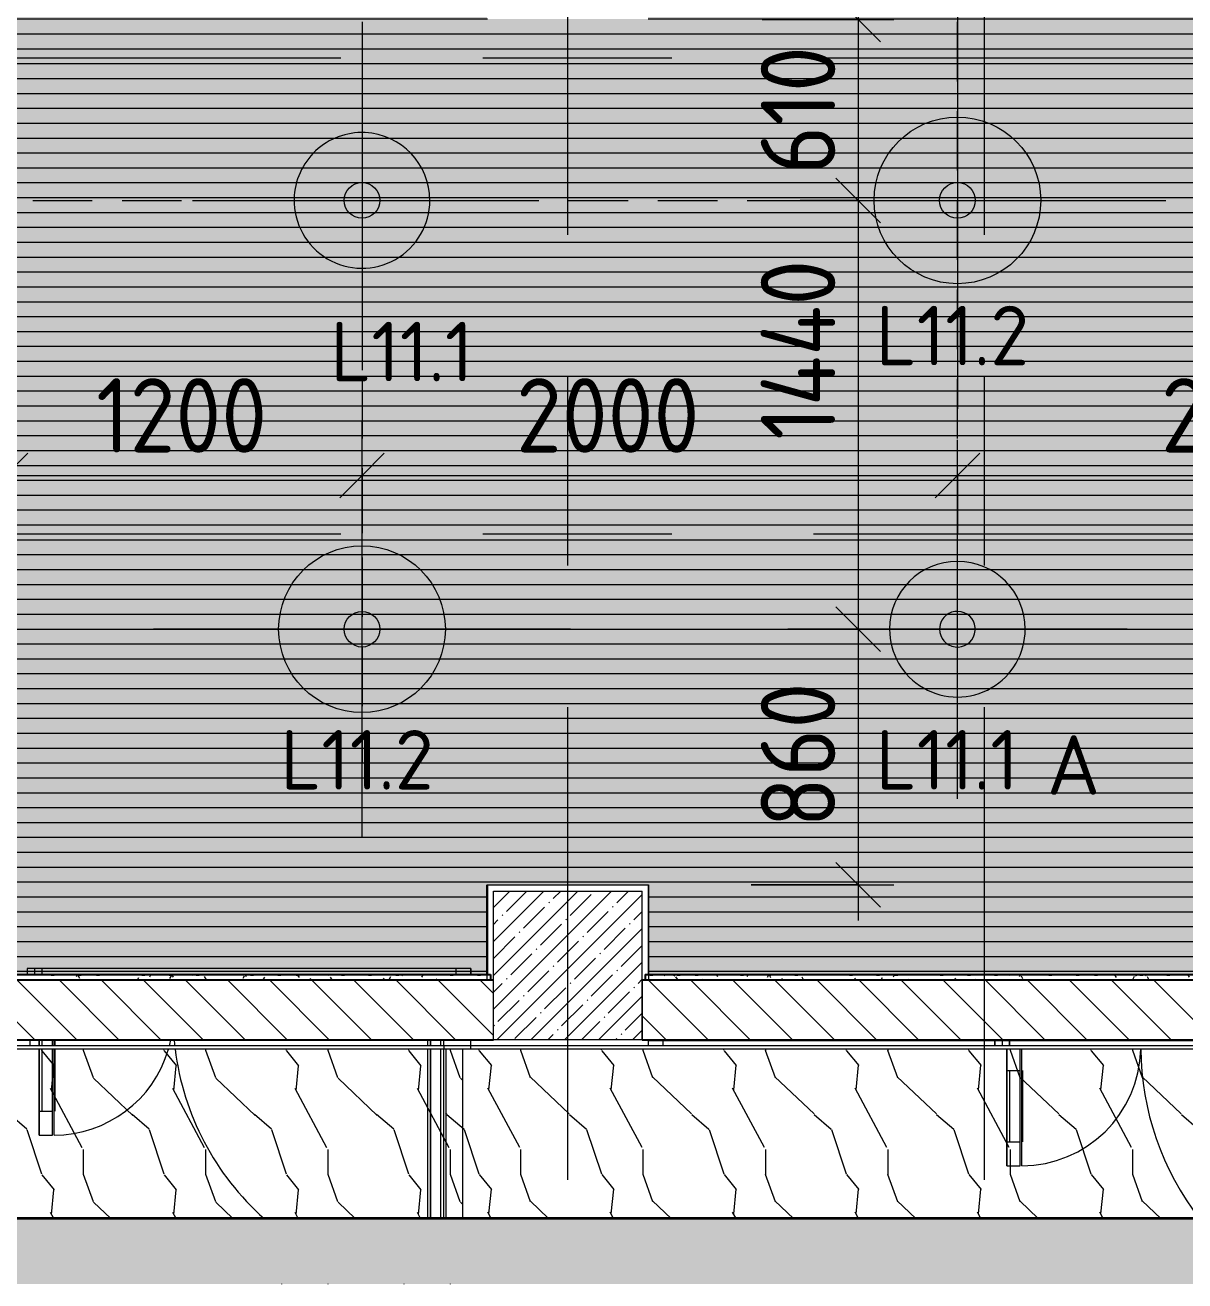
# Model space of a CAD drawing. Header units: millimetres. Extents: x 35224 to 234359, y -8553 to 29000.
# Drawn here: x 68737 to 72633, y 10890 to 15110 of the extents above; entities that cross this region are included whole.
import ezdxf

# ---------------------------------------------------------------- set-up
doc = ezdxf.new("R2010")
doc.units = ezdxf.units.MM
doc.linetypes.add('ADSK_Штрих_ш2 п1', pattern=[300, 200, -100])
doc.linetypes.add('Осевая', pattern=[3175, 635, -476.25, 1587.5, -476.25])
for name, color, linetype, lineweight in [('A-ANNO-DIMS', 7, 'Continuous', 9), ('A-ANNO-DIMS-100', 7, 'Continuous', 9), ('A-CLNG-PATT', 7, 'Continuous', 9), ('A-DETL-1', 7, 'ADSK_Штрих_ш2 п1', 9), ('A-DETL-GENF', 7, 'Continuous', 9), ('A-DOOR', 7, 'Continuous', 9), ('A-GLAZ-CURT', 7, 'Continuous', 9), ('A-GLAZ-CWMG', 7, 'Continuous', 9), ('A-WALL', 7, 'Continuous', 9), ('E-LITE-EQPM-IDEN', 7, 'Continuous', 9), ('I-WALL', 7, 'Continuous', 9), ('S-COLS', 7, 'Continuous', 9), ('Оси-2', 7, 'Осевая', 9)]:
    doc.layers.add(name, color=color, linetype=linetype, lineweight=lineweight)
for name, color, linetype, lineweight, true_color in [('A-CLNG-1', 7, 'Continuous', 9, 0xc0c0c0), ('A-WALL-1', 7, 'Continuous', 25, 0x3c3c3c), ('A-WALL-3', 7, 'Continuous', 35, 0x3c3c3c), ('E-LITE-EQPM-1', 1, 'Continuous', 9, 0xff0000), ('G-ANNO-TEXT-1', 1, 'Continuous', 9, 0xff0000)]:
    doc.layers.add(name, color=color, linetype=linetype, lineweight=lineweight, true_color=true_color)
doc.layers.add('A-CLNG-PATT-1', color=7, linetype='Continuous', lineweight=9, transparency=1)
doc.styles.add('GOST Common', font='GOST_Common.ttf', dxfattribs={"height": 200})
doc.styles.add('ISOCPEUR', font='isocpeur.ttf', dxfattribs={"width": 0.9, "height": 250})
doc.styles.add('ISOCPEUR_1', font='isocpeur.ttf', dxfattribs={"height": 200})
doc.dimstyles.new('ISO-2_5_0_9К_БОЛЬШОЙ', dxfattribs={"dimscale": 304.8, "dimtxt": 248.995294, "dimasz": 0.492126, "dimexe": 0.393701, "dimexo": 0.984252, "dimgap": 0, "dimtad": 1, "dimdec": 0, "dimrnd": 10, "dimzin": 0, "dimdsep": 46, "dimtxsty": 'ISOCPEUR', "dimblk1": 'OBLIQUE', "dimblk2": 'OBLIQUE', "dimsah": 1, "dimcen": 0.09, "dimdle": 0.393701, "dimazin": 0, "dimtfac": 1, "dimtdec": 4, "dimtix": 1, "dimtmove": 0, "dimatfit": 3, "dimfxl": 1, "dimtvp": 1, "dimtolj": 1, "dimtzin": 0, "dimarcsym": 2})
doc.dimstyles.new('ISO-2_5_0_9К_БОЛЬШОЙ_2', dxfattribs={"dimscale": 304.8, "dimtxt": 248.995294, "dimasz": 0.492126, "dimexe": 0.393701, "dimexo": 0.984252, "dimgap": 0, "dimtad": 1, "dimdec": 0, "dimrnd": 10, "dimzin": 0, "dimdsep": 46, "dimtxsty": 'ISOCPEUR', "dimblk1": 'OBLIQUE', "dimblk2": 'OBLIQUE', "dimsah": 1, "dimcen": 0.09, "dimdle": 0.393701, "dimazin": 0, "dimtfac": 1, "dimtdec": 4, "dimtix": 1, "dimtmove": 2, "dimatfit": 3, "dimfxl": 1, "dimtvp": 1, "dimtolj": 1, "dimtzin": 0, "dimarcsym": 2})
pattern_1 = [(45, (0, 0), (-57.02463, 57.02463), []), (45, (57.025, 0), (-57.02463, 57.02463), [100.806, -20.161, 3.353, -16.808])]
pattern_2 = [(0, (0, 0), (121.92, 30.48), [10.058, -81.382, 10.058, -81.382, -487.68]), (0, (0, 0), (121.92, 30.48), [-182.88, 10.058, -172.822, 10.058, -81.382, -213.36]), (0, (0, 0), (121.92, 30.48), [-457.2, 10.058, -50.902, 10.058, -142.342]), (120, (45.72, 15.24), (-87.356454, 90.345817), [10.058, -81.382, 10.058, -81.382, -487.68]), (120, (45.72, 15.24), (-87.356454, 90.345817), [-182.88, 10.058, -172.822, 10.058, -81.382, -213.36]), (120, (45.72, 15.24), (-87.356454, 90.345817), [-457.2, 10.058, -50.902, 10.058, -142.342]), (240, (60.96, 76.2), (-34.563546, -120.825817), [10.058, -81.382, 10.058, -81.382, -487.68]), (240, (60.96, 76.2), (-34.563546, -120.825817), [-182.88, 10.058, -172.822, 10.058, -81.382, -213.36]), (240, (60.96, 76.2), (-34.563546, -120.825817), [-457.2, 10.058, -50.902, 10.058, -142.342])]

# ---------------------------------------------------------------- blocks, each defined once
blk = doc.blocks.new('Дверь_Витражная_остекление_ - ВВ-6 остекление-32274838-План расстановки осветительного оборудования 3 этажа в осях 12-23')
at = {"layer": 'A-DETL-GENF'}
for p, q in [((-655, 700), (-655, 131)), ((-655, 700), (-655, 131)), ((-645, 700), (-645, 131)), ((-610, 700), (-610, 131)), ((-610, 131), (-610, 700)), ((-601, 700), (-601, 131)), ((705, 420), (660, 420)), ((660, 420), (660, 131)), ((705, 420), (660, 420)), ((660, 420), (660, 131)), ((705, 420), (705, 131)), ((705, 131), (705, 420)), ((651, 340), (651, 131)), ((705, 340), (660, 340)), ((695, 340), (695, 131)), ((-655, 120), (-655, 100)), ((-655, 120), (-655, 100)), ((-645, 120), (-645, 100)), ((-610, 120), (-610, 100)), ((-610, 100), (-610, 120)), ((-601, 120), (-601, 100)), ((651, 120), (651, 100)), ((660, 120), (660, 100)), ((660, 120), (660, 100)), ((695, 120), (695, 100)), ((705, 120), (705, 100)), ((705, 100), (705, 120))]:
    blk.add_line(p, q, dxfattribs=at)
at = {"layer": 'A-DOOR'}
for p, q in [((-655, 700), (-655, 131)), ((655, 420), (655, 131)), ((-655, 120), (-655, 100)), ((655, 120), (655, 100))]:
    blk.add_line(p, q, dxfattribs=at)
for centre, radius, start, end in [((-655, 20), 910, 7.0126, 48.4018), ((655, 20), 400, 90, 163.8078), ((-655, 20), 910, 5.0541, 6.3177), ((655, 20), 400, 165.457, 168.4556)]:
    blk.add_arc(centre, radius, start, end, dxfattribs=at)
blk = doc.blocks.new('Прямоугольный импост - Импост структурный с накладкой - 160мм Темный-33326474-План расстановки осветительного оборудования 3 этажа в осях 12-23')
at = {"layer": 'A-GLAZ-CWMG'}
for p, q in [((68769, 11920), (68769, 11940)), ((68871.6, 11940), (68769, 11940)), ((70234, 11940), (68872.6, 11940)), ((70234, 11940), (70234, 11920))]:
    blk.add_line(p, q, dxfattribs=at)
blk = doc.blocks.new('Прямоугольный импост - Импост структурный с накладкой - 160мм Темный-33326241-План расстановки осветительного оборудования 3 этажа в осях 12-23')
at = {"layer": 'A-GLAZ-CWMG'}
for p, q in [((-25, 124.6), (-25, 140)), ((-25, 140), (25, 140)), ((25, 140), (25, 120)), ((-25, 120), (-25, 124.4))]:
    blk.add_line(p, q, dxfattribs=at)
blk = doc.blocks.new('Прямоугольный импост - Импост структурный с накладкой - 160мм Темный-33326242-План расстановки осветительного оборудования 3 этажа в осях 12-23')
at = {"layer": 'A-GLAZ-CWMG'}
for p, q in [((0, 140), (-50, 140)), ((-50, 140), (-50, 120)), ((0, 120), (0, 140))]:
    blk.add_line(p, q, dxfattribs=at)
blk = doc.blocks.new('Прямоугольный импост - Импост структурный с накладкой - 160мм Темный-32274837-План расстановки осветительного оборудования 3 этажа в осях 12-23')
at = {"layer": 'A-GLAZ-CWMG'}
for p, q in [((68794, 11924.6), (68794, 11940)), ((68871.6, 11940), (68794, 11940)), ((68794, 11920), (68794, 11924.4)), ((70184, 11940), (68872.6, 11940)), ((70184, 11940), (70184, 11920))]:
    blk.add_line(p, q, dxfattribs=at)
blk = doc.blocks.new('Прямоугольный импост - Импост структурный с накладкой - 160мм Темный-33326237-План расстановки осветительного оборудования 3 этажа в осях 12-23')
at = {"layer": 'A-GLAZ-CWMG'}
for p, q in [((-50, -17), (-50, 0)), ((-50, 0), (-40, 0)), ((-40, 0), (-40, 3)), ((-10, 3), (-10, 0)), ((-10, 0), (0, 0))]:
    blk.add_line(p, q, dxfattribs=at)
blk = doc.blocks.new('Дверь_Витражная_остекление_ - В-18-32468702-План расстановки осветительного оборудования 3 этажа в осях 12-23')
at = {"layer": 'A-DETL-GENF'}
for p, q in [((-672.5, 965), (-627.5, 965)), ((-672.5, 965), (-672.5, 828)), ((-627.5, 965), (-672.5, 965)), ((-672.5, 965), (-672.5, 828)), ((-627.5, 965), (-627.5, 828)), ((-627.5, 828), (-627.5, 965)), ((-672.5, 885), (-627.5, 885)), ((-662.5, 885), (-662.5, 828)), ((-618.5, 885), (-618.5, 828)), ((-672.5, 597), (-672.5, 28)), ((-672.5, 597), (-672.5, 28)), ((-662.5, 597), (-662.5, 100)), ((-627.5, 597), (-627.5, 28)), ((-627.5, 28), (-627.5, 597)), ((-618.5, 597), (-618.5, 100)), ((722.5, 420), (677.5, 420)), ((677.5, 420), (677.5, 28)), ((722.5, 420), (677.5, 420)), ((677.5, 420), (677.5, 28)), ((722.5, 420), (722.5, 28)), ((722.5, 28), (722.5, 420)), ((668.5, 340), (668.5, 100)), ((722.5, 340), (677.5, 340)), ((712.5, 340), (712.5, 100)), ((-672.5, 100), (-627.5, 100)), ((722.5, 100), (677.5, 100))]:
    blk.add_line(p, q, dxfattribs=at)
at = {"layer": 'A-DOOR'}
for p, q in [((-672.5, 965), (-672.5, 828)), ((-672.5, 597), (-672.5, 28)), ((672.5, 420), (672.5, 28))]:
    blk.add_line(p, q, dxfattribs=at)
for centre, radius, start, end in [((-672.5, 20), 945, 58.8648, 90), ((-672.5, 20), 945, 0.4864, 37.6388), ((672.5, 20), 400, 90, 178.8467)]:
    blk.add_arc(centre, radius, start, end, dxfattribs=at)
blk = doc.blocks.new('Прямоугольный импост - Импост структурный с накладкой - 160мм Темный-33326238-План расстановки осветительного оборудования 3 этажа в осях 12-23')
at = {"layer": 'A-GLAZ-CWMG'}
for p, q in [((72020, 11680), (72020, 11697)), ((73520, 11697), (72020, 11697)), ((73520, 11700), (73520, 11697)), ((73520, 11697), (73520, 11690)), ((73509, 11680), (73504, 11680))]:
    blk.add_line(p, q, dxfattribs=at)
blk = doc.blocks.new('Прямоугольный импост - Импост структурный с накладкой - 160мм Темный-33326239-План расстановки осветительного оборудования 3 этажа в осях 12-23')
at = {"layer": 'A-GLAZ-CWMG'}
for p, q in [((-25, -17), (-25, 0)), ((-25, 0), (-15, 0)), ((-15, 0), (-15, 3)), ((15, 3), (15, 0)), ((15, 0), (25, 0)), ((25, 0), (25, -17))]:
    blk.add_line(p, q, dxfattribs=at)
blk = doc.blocks.new('Прямоугольный импост - Импост структурный с накладкой - 160мм Темный-32428852-План расстановки осветительного оборудования 3 этажа в осях 12-23')
at = {"layer": 'A-GLAZ-CWMG'}
for p, q in [((72045, 11697), (72045, 11700)), ((72045, 11680), (72045, 11697)), ((73470, 11697), (72045, 11697)), ((73470, 11700), (73470, 11697)), ((73470, 11697), (73470, 11680))]:
    blk.add_line(p, q, dxfattribs=at)
blk = doc.blocks.new('Системная панель - Стекло - 40мм-33326243-План расстановки осветительного оборудования 3 этажа в осях 12-23')
at = {"layer": 'A-GLAZ-CURT'}
for p, q in [((-0.5, 0), (0.5, 0)), ((-0.5, 0), (-0.5, -3)), ((0.5, 0), (0.5, -3))]:
    blk.add_line(p, q, dxfattribs=at)
blk = doc.blocks.new('Прямоугольный импост - Импост структурный с накладкой - 160мм Темный-33326240-План расстановки осветительного оборудования 3 этажа в осях 12-23')
at = {"layer": 'A-GLAZ-CWMG'}
for q in [(70830, 11697), (72019, 11680)]:
    blk.add_line((72019, 11697), q, dxfattribs=at)
blk = doc.blocks.new('Прямоугольный импост - Импост структурный с накладкой - 160мм Темный-32468814-План расстановки осветительного оборудования 3 этажа в осях 12-23')
at = {"layer": 'A-GLAZ-CWMG'}
for p, q in [((70880, 11697), (70880, 11700)), ((70880, 11680), (70880, 11697)), ((71994, 11697), (70880, 11697)), ((71994, 11700), (71994, 11697)), ((71994, 11697), (71994, 11680))]:
    blk.add_line(p, q, dxfattribs=at)
blk = doc.blocks.new('Прямоугольный импост - Импост структурный с накладкой - 160мм Темный-V52-План расстановки осветительного оборудования 3 этажа в осях 12-23')
at = {"layer": 'A-GLAZ-CWMG'}
for p, q in [((-25, -17), (-25, 0)), ((-25, 0), (-15, 0)), ((-15, 0), (-15, 3)), ((15, 3), (15, 0)), ((15, 0), (25, 0)), ((25, 0), (25, -17))]:
    blk.add_line(p, q, dxfattribs=at)
blk = doc.blocks.new('BOLA Подвесной круглый светильник - Накладной точечный 2-V83-План расстановки осветительного оборудования 3 этажа в осях 12-23')
at = {"layer": 'A-DETL-GENF'}
for p, q in [((0, 570), (0, 217.2)), ((0, 216.2), (0, -570)), ((-570, 0), (-487.5, 0)), ((-486.5, 0), (-233, 0)), ((-232, 0), (420.2, 0)), ((421.2, 0), (533.7, 0)), ((534.7, 0), (570, 0))]:
    blk.add_line(p, q, dxfattribs=at)
blk.add_circle((0, 0), 60, dxfattribs=at)
for start, end in [(87.6947, 178.6324), (360, 87.4426), (178.9066, 360)]:
    blk.add_arc((0, 0), 228, start, end, dxfattribs=at)
blk = doc.blocks.new('BOLA Подвесной круглый светильник - 560мм-V86-План расстановки осветительного оборудования 3 этажа в осях 12-23')
at = {"layer": 'A-DETL-GENF'}
for p, q in [((0, 700), (0, 608.6)), ((0, 608.6), (0, -476.4)), ((-700, 0), (-457, 0)), ((-456, 0), (700, 0)), ((0, -477.4), (0, -700))]:
    blk.add_line(p, q, dxfattribs=at)
for radius in [280, 60]:
    blk.add_circle((0, 0), radius, dxfattribs=at)
blk = doc.blocks.new('BOLA Подвесной круглый светильник - Накладной точечный 2-V87-План расстановки осветительного оборудования 3 этажа в осях 12-23')
at = {"layer": 'A-DETL-GENF'}
for p, q in [((0, 570), (0, -570)), ((-570, 0), (570, 0))]:
    blk.add_line(p, q, dxfattribs=at)
for radius, start, end in [(228, 360, 180), (60, 360, 330), (228, 180, 360), (60, 330, 360)]:
    blk.add_arc((0, 0), radius, start, end, dxfattribs=at)
blk = doc.blocks.new('BOLA Подвесной круглый светильник - 560мм-V88-План расстановки осветительного оборудования 3 этажа в осях 12-23')
at = {"layer": 'A-DETL-GENF'}
for p, q in [((0, 700), (0, 496.1)), ((0, 495.2), (0, -700)), ((-700, 0), (-420.7, 0)), ((-419.7, 0), (572.4, 0)), ((573.4, 0), (700, 0))]:
    blk.add_line(p, q, dxfattribs=at)
for radius in [280, 60]:
    blk.add_circle((0, 0), radius, dxfattribs=at)
blk = doc.blocks.new('DIMBLOCK158-План расстановки осветительного оборудования 3 этажа в осях 12-23')
at = {"layer": 'A-ANNO-DIMS-100'}
for p, q in [((71535.1, 15249), (71535.1, 14521)), ((71213, 15129), (71655.1, 15129)), ((71535.1, 15129), (71213, 15129)), ((71341.2, 14521), (71655.1, 14521)), ((71535.1, 14521), (71341.2, 14521))]:
    blk.add_line(p, q, dxfattribs=at)
at = {"layer": 'A-ANNO-DIMS-100', "lineweight": 20}
for p, q in [((71535.1, 15129), (71460.1, 15204)), ((71535.1, 15129), (71610.1, 15054)), ((71535.1, 14521), (71460.1, 14596)), ((71535.1, 14521), (71610.1, 14446))]:
    blk.add_line(p, q, dxfattribs=at)
at = {"layer": 'A-ANNO-DIMS-100', "color": 0, "insert": (71208.5, 14609.5), "char_height": 250, "width": 517.144, "attachment_point": 1, "rotation": 90, "line_spacing_factor": 1.149209, "style": 'ISOCPEUR'}
blk.add_mtext('610', dxfattribs=at)
blk = doc.blocks.new('_Oblique')
at = {"color": 0, "linetype": 'ByBlock', "lineweight": -2}
blk.add_line((-0.5, -0.5), (0.5, 0.5), dxfattribs=at)
blk = doc.blocks.new('DIMBLOCK159-План расстановки осветительного оборудования 3 этажа в осях 12-23')
at = {"layer": 'A-ANNO-DIMS-100', "lineweight": 20}
for p, q in [((71535.1, 14521), (71460.1, 14596)), ((71535.1, 14521), (71610.1, 14446)), ((71535.1, 13080), (71460.1, 13155)), ((71535.1, 13080), (71610.1, 13005))]:
    blk.add_line(p, q, dxfattribs=at)
at = {"layer": 'A-ANNO-DIMS-100'}
for p, q in [((71341.2, 14521), (71655.1, 14521)), ((71535.1, 14521), (71341.2, 14521)), ((71535.1, 14521), (71535.1, 13080)), ((71341.2, 13080), (71655.1, 13080)), ((71535.1, 13080), (71341.2, 13080))]:
    blk.add_line(p, q, dxfattribs=at)
at = {"layer": 'A-ANNO-DIMS-100', "color": 0, "insert": (71208.5, 13716.4), "char_height": 250, "width": 764.224, "attachment_point": 1, "rotation": 90, "line_spacing_factor": 1.149209, "style": 'ISOCPEUR'}
blk.add_mtext('1440', dxfattribs=at)
blk = doc.blocks.new('DIMBLOCK160-План расстановки осветительного оборудования 3 этажа в осях 12-23')
at = {"layer": 'A-ANNO-DIMS-100', "lineweight": 20}
for p, q in [((71535.1, 13080), (71460.1, 13155)), ((71535.1, 13080), (71610.1, 13005)), ((71535.1, 12221), (71460.1, 12296)), ((71535.1, 12221), (71610.1, 12146))]:
    blk.add_line(p, q, dxfattribs=at)
at = {"layer": 'A-ANNO-DIMS-100'}
for p, q in [((71341.2, 13080), (71655.1, 13080)), ((71535.1, 13080), (71341.2, 13080)), ((71535.1, 13080), (71535.1, 12101)), ((71176, 12221), (71655.1, 12221)), ((71535.1, 12221), (71176, 12221))]:
    blk.add_line(p, q, dxfattribs=at)
at = {"layer": 'A-ANNO-DIMS-100', "color": 0, "insert": (71208.5, 12413.5), "char_height": 250, "width": 568.858, "attachment_point": 1, "rotation": 90, "line_spacing_factor": 1.149209, "style": 'ISOCPEUR'}
blk.add_mtext('860', dxfattribs=at)
blk = doc.blocks.new('DIMBLOCK161-План расстановки осветительного оборудования 3 этажа в осях 12-23')
at = {"layer": 'A-ANNO-DIMS-100'}
for p, q in [((68671, 13402.9), (68671, 13716.8)), ((69868.6, 13402.9), (69868.6, 13716.8)), ((68551, 13596.8), (69868.6, 13596.8)), ((68671, 13596.8), (68671, 13402.9)), ((69868.6, 13596.8), (69868.6, 13402.9))]:
    blk.add_line(p, q, dxfattribs=at)
at = {"layer": 'A-ANNO-DIMS-100', "lineweight": 20}
for p, q in [((68671, 13596.8), (68746, 13671.8)), ((69868.6, 13596.8), (69943.6, 13671.8)), ((68671, 13596.8), (68596, 13521.8)), ((69868.6, 13596.8), (69793.6, 13521.8))]:
    blk.add_line(p, q, dxfattribs=at)
at = {"layer": 'A-ANNO-DIMS-100', "color": 0, "insert": (68975.3, 13923.4), "char_height": 250, "width": 706.764, "attachment_point": 1, "line_spacing_factor": 1.149209, "style": 'ISOCPEUR'}
blk.add_mtext('1200', dxfattribs=at)
blk = doc.blocks.new('DIMBLOCK162-План расстановки осветительного оборудования 3 этажа в осях 12-23')
at = {"layer": 'A-ANNO-DIMS-100'}
for p, q in [((69868.6, 13402.9), (69868.6, 13716.8)), ((71869, 13402.9), (71869, 13716.8)), ((69868.6, 13596.8), (71869, 13596.8)), ((69868.6, 13596.8), (69868.6, 13402.9)), ((71869, 13596.8), (71869, 13402.9))]:
    blk.add_line(p, q, dxfattribs=at)
at = {"layer": 'A-ANNO-DIMS-100', "lineweight": 20}
for p, q in [((69868.6, 13596.8), (69943.6, 13671.8)), ((71869, 13596.8), (71944, 13671.8)), ((69868.6, 13596.8), (69793.6, 13521.8)), ((71869, 13596.8), (71794, 13521.8))]:
    blk.add_line(p, q, dxfattribs=at)
at = {"layer": 'A-ANNO-DIMS-100', "color": 0, "insert": (70386.2, 13923.4), "char_height": 250, "width": 758.478, "attachment_point": 1, "line_spacing_factor": 1.149209, "style": 'ISOCPEUR'}
blk.add_mtext('2000', dxfattribs=at)
blk = doc.blocks.new('DIMBLOCK163-План расстановки осветительного оборудования 3 этажа в осях 12-23')
at = {"layer": 'A-ANNO-DIMS-100'}
for p, q in [((71869, 13402.9), (71869, 13716.8)), ((73868.6, 13402.9), (73868.6, 13716.8)), ((71869, 13596.8), (73868.6, 13596.8)), ((71869, 13596.8), (71869, 13402.9)), ((73868.6, 13596.8), (73868.6, 13402.9))]:
    blk.add_line(p, q, dxfattribs=at)
at = {"layer": 'A-ANNO-DIMS-100', "lineweight": 20}
for p, q in [((71869, 13596.8), (71944, 13671.8)), ((73868.6, 13596.8), (73943.6, 13671.8)), ((71869, 13596.8), (71794, 13521.8)), ((73868.6, 13596.8), (73793.6, 13521.8))]:
    blk.add_line(p, q, dxfattribs=at)
at = {"layer": 'A-ANNO-DIMS-100', "color": 0, "insert": (72552.8, 13923.4), "char_height": 250, "width": 758.478, "attachment_point": 1, "line_spacing_factor": 1.149209, "style": 'ISOCPEUR'}
blk.add_mtext('2000', dxfattribs=at)

msp = doc.modelspace()

# ---------------------------------------------------------------- hatches: boundary and pattern name
at = {"layer": 'A-CLNG-PATT'}
h = msp.add_hatch(dxfattribs=at)
h.set_pattern_fill('FP_54', color=256, style=0, pattern_type=2)
h.set_pattern_definition([(180, (75779.226, 21830.566), (-6e-15, -50), [])])
h.paths.add_polyline_path([(83397.5, 11600), (83536, 11600), (83536, 11623.8), (83503.9, 11623.8), (83503.9, 12370.3), (84436, 12370.3), (84436, 12546), (84166.5, 12546), (84166.5, 12540), (84103.5, 12540), (84103.5, 12603), (84109.5, 12603), (84109.5, 12546), (84150, 12546), (84149.7, 12573.8), (84132, 12573.8), (84132.3, 13341.8), (84150, 13341.8), (84148.8, 13369.6), (84109.5, 13369.6), (84109.5, 13312.6), (84103.5, 13312.6), (84103.5, 13375.6), (84166.5, 13375.6), (84166.5, 13369.6), (84436, 13369.6), (84436, 15073.2), (84324.5, 15129), (84179, 15129), (84179, 15440), (79101, 15440), (79101, 15129), (78559, 15129), (78559, 15440), (74061, 15440), (74061, 15129), (73522, 15129), (73522, 15671), (73836, 15671), (73836, 18579), (73519, 18579), (73519, 19121), (74061, 19121), (74061, 18840), (78559, 18840), (78559, 19121), (79101, 19121), (79101, 18840), (84179, 18840), (84179, 19121), (84236, 19121), (84236, 22679), (83004, 22679), (83004, 26600), (81171, 26600), (81171, 26579), (80629, 26579), (80629, 26600), (77271, 26600), (77271, 26579), (76729, 26579), (76729, 26600), (74061, 26600), (74061, 26579), (73519, 26579), (73519, 26600), (70831, 26600), (70831, 26579), (70289, 26579), (70289, 26600), (66868.6, 26599.5), (66868.6, 13621), (68671, 13621), (68671, 11900), (70289, 11900), (70289, 12221), (70831, 12221), (70831, 11900), (73519, 11900), (73519, 12321), (79921, 12321), (79921, 12100), (79936, 12100), (79936, 11600), (81943.7, 11600)])
h.paths.add_polyline_path([(84150, 12609), (84231, 12609), (84231, 13306.6), (84150, 13306.6), (84150, 12686.7)])
h.paths.add_polyline_path([(84301, 12609), (84301, 13306.6), (84249, 13306.6), (84249, 12609)])
h.paths.add_polyline_path([(84319, 12609), (84371, 12609), (84371, 13306.6), (84319, 13306.6), (84319, 12686.7)])
h.paths.add_polyline_path([(84389, 12609), (84436, 12609), (84436, 13306.6), (84389, 13306.6), (84389, 12686.7)])
h.paths.add_polyline_path([(70290, 15130), (70290, 15670), (70830, 15670), (70830, 15130), (70313, 15130)])
h.paths.add_polyline_path([(70313, 20630), (70290, 20630), (70290, 21170), (70830, 21170), (70830, 20630)])
h.paths.add_polyline_path([(81170, 22680), (80630, 22680), (80630, 23220), (81170, 23220), (81170, 23054.3)])
h.paths.add_polyline_path([(77270, 22680), (76730, 22680), (76730, 23220), (77270, 23220), (77270, 23054.3)])
h.paths.add_polyline_path([(73520, 22680), (73520, 23220), (74060, 23220), (74060, 22680)])
h.paths.add_polyline_path([(70830, 22680), (70290, 22680), (70290, 23220), (70830, 23220)])
h = msp.add_hatch(dxfattribs=at)
h.set_pattern_fill('FP_65', color=256, style=0, pattern_type=2)
h.set_pattern_definition([(108.204, (1402.04, 0), (-410.90975, 832.99867), [157.84, -1157.491]), (139.016, (1352.73, 149.94), (-2465.455488, 2082.479464), [76.206, -3734.092]), (136.461, (1706.107, 199.92), (-6163.605575, 5830.9910377), [181.389, -8888.084]), (109.736, (1574.617, 324.87), (-1232.74359, 3331.991855), [97.348, -4770.059]), (90, (1541.74, 0), (-410.906, 416.5), [83.3, -333.2]), (118.12, (1541.745, 83.3), (2876.3740598, -5414.484837), [226.676, -11107.106]), (84.366, (1434.91, 283.22), (-410.88028, -3748.502283), [83.705, -4101.516]), (129.425, (1443.127, 366.52), (1643.623294, -2082.500396), [64.703, -3170.433])])
h.paths.add_polyline_path([(70207.4, 10879.5), (70207.4, 10880), (69384.2, 10879.5)])
h.paths.add_polyline_path([(66868.6, 11100), (70207.4, 11100), (70207.4, 11669), (66868.6, 11669), (66868.6, 11257), (66847.4, 11257), (66847.4, 11100), (66866.6, 11100)])
h = msp.add_hatch(dxfattribs=at)
h.set_pattern_fill('FP_66', color=256, style=0, pattern_type=2)
h.set_pattern_definition([(108.218, (2403.4, 0), (-411.25108, 833.00027), [157.853, -1157.586]), (139.039, (2354.05, 149.94), (-2467.50017, 2082.517867), [76.243, -3735.885]), (136.485, (2707.725, 199.92), (-6168.7884547, 5831.0001093), [181.47, -8892.02]), (109.751, (2576.124, 324.87), (-1233.761988, 3331.999045), [97.357, -4770.518]), (90, (2543.22, 0), (-411.253, 416.5), [83.3, -333.2]), (118.14, (2543.224, 83.3), (2878.791319, -5414.4877836), [226.718, -11109.185]), (84.361, (2436.3, 283.22), (-411.244966, -3748.500888), [83.705, -4101.549]), (129.449, (2444.523, 366.52), (1645.01978, -2082.49143), [64.725, -3171.511])])
h.paths.add_polyline_path([(70150, 11100), (73509, 11100), (73509, 11669), (70150, 11669)])
at = {"layer": 'A-CLNG-PATT-1'}
h = msp.add_hatch(color=256, dxfattribs=at)
h.paths.add_polyline_path([(83397.5, 11600), (83536, 11600), (83536, 11623.8), (83503.9, 11623.8), (83503.9, 12370.3), (84436, 12370.3), (84436, 12546), (84166.5, 12546), (84166.5, 12540), (84103.5, 12540), (84103.5, 12603), (84109.5, 12603), (84109.5, 12546), (84150, 12546), (84149.7, 12573.8), (84132, 12573.8), (84132.3, 13341.8), (84150, 13341.8), (84148.8, 13369.6), (84109.5, 13369.6), (84109.5, 13312.6), (84103.5, 13312.6), (84103.5, 13375.6), (84166.5, 13375.6), (84166.5, 13369.6), (84436, 13369.6), (84436, 15073.2), (84324.5, 15129), (84178, 15129), (84178, 15440), (79100, 15440), (79100, 15129), (78558, 15129), (78558, 15440), (74060, 15440), (74060, 15129), (73521, 15130), (73522, 15671), (73836, 15671.1), (73836, 18579), (73518, 18579.8), (73519, 19121), (74060, 19121), (74061, 18840), (78558, 18840.1), (78559, 19121), (79100, 19121), (79101, 18840), (84178, 18840), (84179, 19121), (84236, 19121), (84236, 22679), (83003, 22680), (83003, 26600), (81170, 26600), (81170, 26579), (80628, 26579), (80628, 26600), (77270, 26600), (77270, 26579), (76728, 26579), (76728, 26600), (74060, 26600), (74060, 26579), (73518, 26579), (73518, 26600), (70830, 26600), (70830, 26579), (70288, 26579), (70288, 26600), (66868.6, 26599.5), (66868.6, 13621), (68670, 13621), (68671, 11920), (70288, 11920), (70289, 12221), (70830, 12221), (70831, 11920), (73518, 11920), (73519, 12321), (79920, 12320), (79921, 12100), (79936, 12100), (79936, 11600), (81943.7, 11600)])
h.paths.add_polyline_path([(84150, 12609), (84231, 12609), (84231, 13306.6), (84150, 13306.6), (84150, 12686.7)])
h.paths.add_polyline_path([(84249, 12609), (84301, 12609), (84301, 13306.6), (84249, 13306.6), (84249, 12686.7)])
h.paths.add_polyline_path([(84319, 12609), (84371, 12609), (84371, 13306.6), (84319, 13306.6), (84319, 12686.7)])
h.paths.add_polyline_path([(84389, 12609), (84436, 12609), (84436, 13306.6), (84389, 13306.6), (84389, 12686.7)])
h.paths.add_polyline_path([(70290, 15130), (70289, 15130), (70290, 15670), (70829, 15668.9), (70829, 15130), (70313, 15130)])
h.paths.add_polyline_path([(70289, 20630), (70290, 21170), (70829, 21169.4), (70829, 20630), (70290, 20630)])
h.paths.add_polyline_path([(80630, 22680), (80629, 22680.2), (80630, 23220), (81169, 23220), (81169, 22680)])
h.paths.add_polyline_path([(76730, 22680), (76729, 22680), (76730, 23220), (77269, 23220), (77269, 22680)])
h.paths.add_polyline_path([(73520, 22680), (73519, 22680), (73520, 23220), (74059, 23220), (74059, 22680)])
h.paths.add_polyline_path([(70313, 22680), (70289, 22681.1), (70290, 23220), (70829, 23220), (70829, 22680)])
at = {"layer": 'I-WALL'}
h = msp.add_hatch(dxfattribs=at)
h.set_pattern_fill('FP_46', color=256, style=0, pattern_type=2)
h.set_pattern_definition(pattern_2)
h.paths.add_polyline_path([(70300, 11900), (70300, 11920), (68660, 11920), (68660, 11900), (68859.1, 11900)])
h = msp.add_hatch(dxfattribs=at)
h.set_pattern_fill('FP_46', color=256, style=0, pattern_type=2)
h.set_pattern_definition(pattern_2)
h.paths.add_polyline_path([(73540, 11900), (73540, 11920), (70820, 11920), (70820, 11900), (73220.6, 11900)])
h = msp.add_hatch(dxfattribs=at)
h.set_pattern_fill('FP_8', color=256, style=0, pattern_type=2)
h.set_pattern_definition([(135, (0, 0), (-70.71068, -70.71068), [])])
h.paths.add_polyline_path([(73220.6, 11700), (73540, 11700), (73540, 11900), (70810, 11900), (70810, 11700), (71766.8, 11700)])
h.paths.add_polyline_path([(70310, 11700), (70310, 11900), (68650, 11900), (68650, 11700), (68859.1, 11700)])
h = msp.add_hatch(dxfattribs=at)
h.set_pattern_fill('FP_1', color=256, style=0, pattern_type=2)
h.set_pattern_definition(pattern_1)
h.paths.add_polyline_path([(84500.7, 10880), (84500.7, 11100), (80850, 11100), (80850, 10900), (80350, 10900), (80350, 11100), (75980, 11100), (75980, 10900), (75480, 10900), (75480, 11100), (74040, 11100), (74040, 10900), (73540, 10900), (73540, 11100), (42380, 11100), (42380, 10880), (83397.5, 10880)])
at = {"layer": 'S-COLS'}
h = msp.add_hatch(dxfattribs=at)
h.set_pattern_fill('FP_1', color=256, style=0, pattern_type=2)
h.set_pattern_definition(pattern_1)
h.paths.add_polyline_path([(70313, 11700), (70810, 11700), (70810, 12200), (70310, 12200), (70310, 11700)])

# ---------------------------------------------------------------- linework, layer by layer
at = {"layer": 'A-CLNG-1'}
for p, q in [((70288, 11920), (70288, 12220.8)), ((70289, 12221), (70831, 12221)), ((70289, 11900), (70289, 12221)), ((70830, 12221), (70830, 11920)), ((70831, 12221), (70831, 11900)), ((70207.4, 11669), (66868.6, 11669)), ((70150, 11669), (70150, 11100)), ((73509, 11669), (70150, 11669)), ((70207.4, 11100), (70207.4, 11669))]:
    msp.add_line(p, q, dxfattribs=at)
at = {"layer": 'A-DETL-1'}
for p, q in [((69868.6, 25621), (69868.6, 12630)), ((71868.6, 25621), (71868.6, 12680)), ((68762.5, 14521), (84462.5, 14521)), ((68703.1, 13080), (84403.1, 13080))]:
    msp.add_line(p, q, dxfattribs=at)
at = {"layer": 'A-WALL'}
for p, q in [((70310, 11700), (70310, 11900)), ((70810, 11900), (70810, 11700))]:
    msp.add_line(p, q, dxfattribs=at)
at = {"layer": 'A-WALL-1'}
for p, q in [((68660, 11920), (70300, 11920)), ((70300, 11920), (70300, 11900)), ((70820, 11920), (73540, 11920)), ((70820, 11920), (70820, 11900)), ((70310, 11900), (68650, 11900)), ((73540, 11900), (70810, 11900)), ((73540, 11900), (70820, 11900)), ((68650, 11700), (70310, 11700)), ((70810, 11700), (73540, 11700))]:
    msp.add_line(p, q, dxfattribs=at)
at = {"layer": 'A-WALL-3'}
msp.add_line((73540, 11100), (42380, 11100), dxfattribs=at)
at = {"layer": 'I-WALL'}
for p, q in [((70831, 12220), (70290, 12220)), ((70290, 12220), (70290, 11920)), ((68671, 11921), (68775.9, 11921)), ((68776.9, 11921), (70288, 11921)), ((70831, 11921), (73342.1, 11921)), ((68754, 11680), (68754, 11700)), ((70234, 11669), (70234, 11700)), ((70830, 11700), (70830, 11680)), ((73504, 11680), (66868.6, 11680)), ((70150, 11669), (66868.6, 11669)), ((70144.5, 11669), (70144.5, 11680))]:
    msp.add_line(p, q, dxfattribs=at)
at = {"layer": 'S-COLS'}
for p, q in [((70310, 11900), (70310, 12200)), ((70310, 12200), (70810, 12200)), ((70810, 11900), (70810, 12200)), ((70310, 11700), (70310, 11900)), ((70810, 11700), (70810, 11900)), ((70810, 11700), (70310, 11700))]:
    msp.add_line(p, q, dxfattribs=at)
at = {"layer": 'Оси-2'}
for p, q in [((70560, 593.7), (70560, 24850)), ((71960, 593.7), (71960, 24850)), ((38524.2, 15000), (81650, 15000)), ((38524.2, 13400), (81650, 13400)), ((38524.2, 11100), (82250, 11100))]:
    msp.add_line(p, q, dxfattribs=at)

# ---------------------------------------------------------------- block references
at = {"layer": 'A-DOOR', "rotation": 180}
for name, p in [('Дверь_Витражная_остекление_ - ВВ-6 остекление-32274838-План расстановки осветительного оборудования 3 этажа в осях 12-23', (69489, 11800)), ('Дверь_Витражная_остекление_ - В-18-32468702-План расстановки осветительного оборудования 3 этажа в осях 12-23', (72757.5, 11697))]:
    msp.add_blockref(name, p, dxfattribs=at)
at = {"layer": 'A-GLAZ-CURT', "rotation": 180}
msp.add_blockref('Системная панель - Стекло - 40мм-33326243-План расстановки осветительного оборудования 3 этажа в осях 12-23', (72019.5, 11697), dxfattribs=at)
at = {"layer": 'A-GLAZ-CWMG', "extrusion": (0, 0, -1)}
for name, p in [('Прямоугольный импост - Импост структурный с накладкой - 160мм Темный-33326241-План расстановки осветительного оборудования 3 этажа в осях 12-23', (-68769, 11800)), ('Прямоугольный импост - Импост структурный с накладкой - 160мм Темный-33326237-План расстановки осветительного оборудования 3 этажа в осях 12-23', (-70830, 11697)), ('Прямоугольный импост - Импост структурный с накладкой - 160мм Темный-33326239-План расстановки осветительного оборудования 3 этажа в осях 12-23', (-72019, 11697)), ('Прямоугольный импост - Импост структурный с накладкой - 160мм Темный-V52-План расстановки осветительного оборудования 3 этажа в осях 12-23', (-72020, 11697))]:
    msp.add_blockref(name, p, dxfattribs=at)
at = {"layer": 'A-GLAZ-CWMG'}
for name, p in [('Прямоугольный импост - Импост структурный с накладкой - 160мм Темный-33326474-План расстановки осветительного оборудования 3 этажа в осях 12-23', (0, 0)), ('Прямоугольный импост - Импост структурный с накладкой - 160мм Темный-32274837-План расстановки осветительного оборудования 3 этажа в осях 12-23', (0, 0)), ('Прямоугольный импост - Импост структурный с накладкой - 160мм Темный-33326242-План расстановки осветительного оборудования 3 этажа в осях 12-23', (70234, 11800)), ('Прямоугольный импост - Импост структурный с накладкой - 160мм Темный-33326240-План расстановки осветительного оборудования 3 этажа в осях 12-23', (0, 0)), ('Прямоугольный импост - Импост структурный с накладкой - 160мм Темный-32468814-План расстановки осветительного оборудования 3 этажа в осях 12-23', (0, 0)), ('Прямоугольный импост - Импост структурный с накладкой - 160мм Темный-33326238-План расстановки осветительного оборудования 3 этажа в осях 12-23', (0, 0)), ('Прямоугольный импост - Импост структурный с накладкой - 160мм Темный-32428852-План расстановки осветительного оборудования 3 этажа в осях 12-23', (0, 0))]:
    msp.add_blockref(name, p, dxfattribs=at)
at = {"layer": 'E-LITE-EQPM-1'}
for name, p in [('BOLA Подвесной круглый светильник - 560мм-V86-План расстановки осветительного оборудования 3 этажа в осях 12-23', (71869, 14521)), ('BOLA Подвесной круглый светильник - Накладной точечный 2-V83-План расстановки осветительного оборудования 3 этажа в осях 12-23', (69868.6, 14521))]:
    msp.add_blockref(name, p, dxfattribs=at)
at = {"layer": 'E-LITE-EQPM-1', "rotation": 180}
for name, p in [('BOLA Подвесной круглый светильник - 560мм-V88-План расстановки осветительного оборудования 3 этажа в осях 12-23', (69868.6, 13080)), ('BOLA Подвесной круглый светильник - Накладной точечный 2-V87-План расстановки осветительного оборудования 3 этажа в осях 12-23', (71869, 13080))]:
    msp.add_blockref(name, p, dxfattribs=at)

# ---------------------------------------------------------------- texts
at = {"layer": 'E-LITE-EQPM-IDEN', "char_height": 200, "attachment_point": 1, "style": 'GOST Common'}
for s, insert, width in [('L11.2', (71594.9, 14166.7), 665.401), ('L11.1', (69762.6, 14113), 609.282), ('L11.2', (69594.5, 12741), 665.401), ('L11.1', (71594.9, 12741), 609.282)]:
    msp.add_mtext(s, dxfattribs=dict(at, insert=insert, width=width))
at = {"layer": 'G-ANNO-TEXT-1', "insert": (72169.3, 12723.7), "char_height": 200, "width": 224.472, "attachment_point": 1, "style": 'ISOCPEUR_1'}
msp.add_mtext('\\fISOCPEUR|b0|i0|c204|p34|;А', dxfattribs=at)

# ---------------------------------------------------------------- dimensions: what is measured, and where the dimension line sits
at = {"layer": 'A-ANNO-DIMS'}
for base, p1, p2, override, picture, middle in [((71535.1, 14521), (70913, 15129), (71641.2, 14521), {"dimpost": '<>', "dimfxl": 948.623935}, 'DIMBLOCK158-План расстановки осветительного оборудования 3 этажа в осях 12-23', (71410.1, 14825)), ((71535.1, 12221), (71641.2, 13080), (70876, 12221), {"dimpost": '<>', "dimfxl": 1150.372772}, 'DIMBLOCK160-План расстановки осветительного оборудования 3 этажа в осях 12-23', (71410.1, 12650.5))]:
    dim = msp.add_linear_dim(base=base, p1=p1, p2=p2, angle=90, dimstyle='ISO-2_5_0_9К_БОЛЬШОЙ', override=override, dxfattribs=at)
    dim.commit()
    dim.dimension.update_dxf_attribs({"geometry": picture, "text_midpoint": middle})
dim = msp.add_linear_dim(base=(71535.1, 13080), p1=(71641.2, 14521), p2=(71641.2, 13080), angle=90, dimstyle='ISO-2_5_0_9К_БОЛЬШОЙ_2', override={"dimpost": '<>', "dimfxl": 1440.999759}, dxfattribs=at)
dim.commit()
dim.dimension.update_dxf_attribs({"geometry": 'DIMBLOCK159-План расстановки осветительного оборудования 3 этажа в осях 12-23', "text_midpoint": (71375.2, 14098.5), "dimtype": 160, "text_rotation": 90})
for base, p1, p2, override, picture, middle in [((69868.6, 13596.8), (68671, 13702.9), (69868.6, 13702.9), {"dimpost": '<>', "dimfxl": 1197.594115}, 'DIMBLOCK161-План расстановки осветительного оборудования 3 этажа в осях 12-23', (69269.8, 13721.8)), ((73868.6, 13596.8), (71869, 13702.9), (73868.6, 13702.9), {"dimpost": '<>', "dimfxl": 1999.594115}, 'DIMBLOCK163-План расстановки осветительного оборудования 3 этажа в осях 12-23', (72868.8, 13721.8))]:
    dim = msp.add_linear_dim(base=base, p1=p1, p2=p2, dimstyle='ISO-2_5_0_9К_БОЛЬШОЙ', override=override, dxfattribs=at)
    dim.commit()
    dim.dimension.update_dxf_attribs({"geometry": picture, "text_midpoint": middle})
dim = msp.add_linear_dim(base=(71869, 13596.8), p1=(69868.6, 13702.9), p2=(71869, 13702.9), dimstyle='ISO-2_5_0_9К_БОЛЬШОЙ_2', override={"dimpost": '<>', "dimfxl": 2000.405885}, dxfattribs=at)
dim.commit()
dim.dimension.update_dxf_attribs({"geometry": 'DIMBLOCK162-План расстановки осветительного оборудования 3 этажа в осях 12-23', "text_midpoint": (70765.4, 13756.7), "dimtype": 160})

doc.saveas('drawing.dxf')
